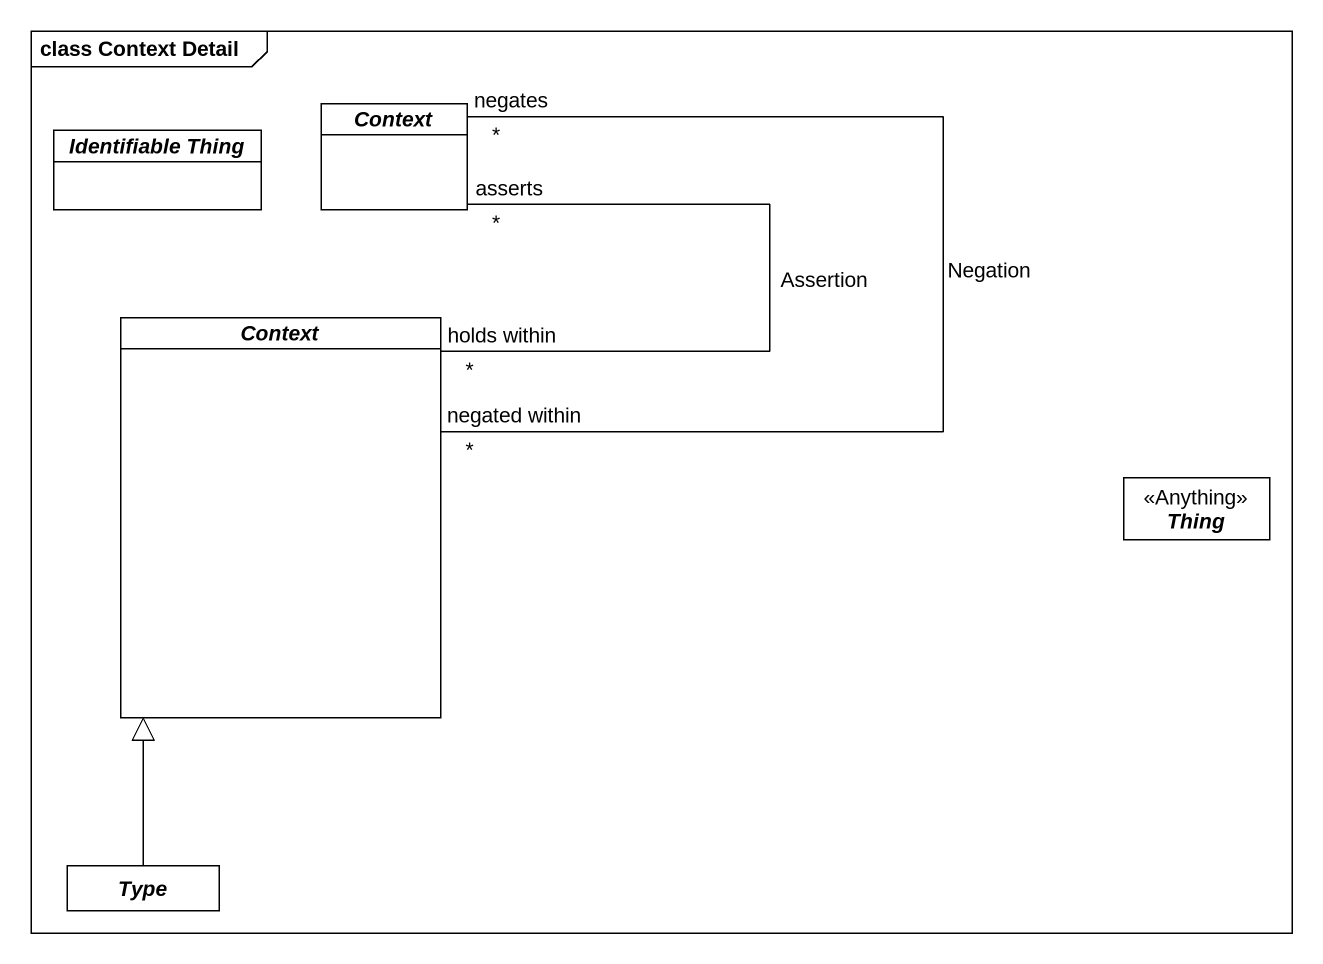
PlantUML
@startuml
mainframe class Context Detail
hide circle
hide empty members
abstract class "Identifiable Thing" as Identifiable_Thing
abstract class Context
abstract class "Context" as Context_2
abstract class Thing <<Anything>>
abstract class Type
Context_2 "holds within\n*" -up- "asserts\n*" Context : Assertion
Context_2 "negated within\n*" -up- "negates\n*" Context : Negation
Type -up-|> Context_2
@enduml
